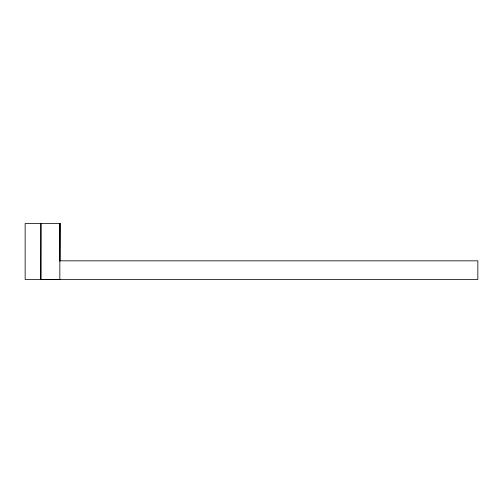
<?xml version="1.0" encoding="UTF-8"?>
<svg xmlns="http://www.w3.org/2000/svg" width="503" height="503" viewBox="0 0 503 503"><rect width="100%" height="100%" fill="white"/><g stroke="black" fill="none" stroke-linecap="round" stroke-linejoin="round"><path stroke-width="0.75" d="M59.354 260.837L59.87 260.831L59.87 223.514M59.87 279.486L40.743 279.479L40.869 223.539M59.838 223.514L59.838 279.486M40.995 223.514L40.995 279.479M60.09 223.514L59.838 260.831L477.85 260.831L477.85 279.486L25.15 279.479L25.15 223.514L60.09 223.514"/></g></svg>
